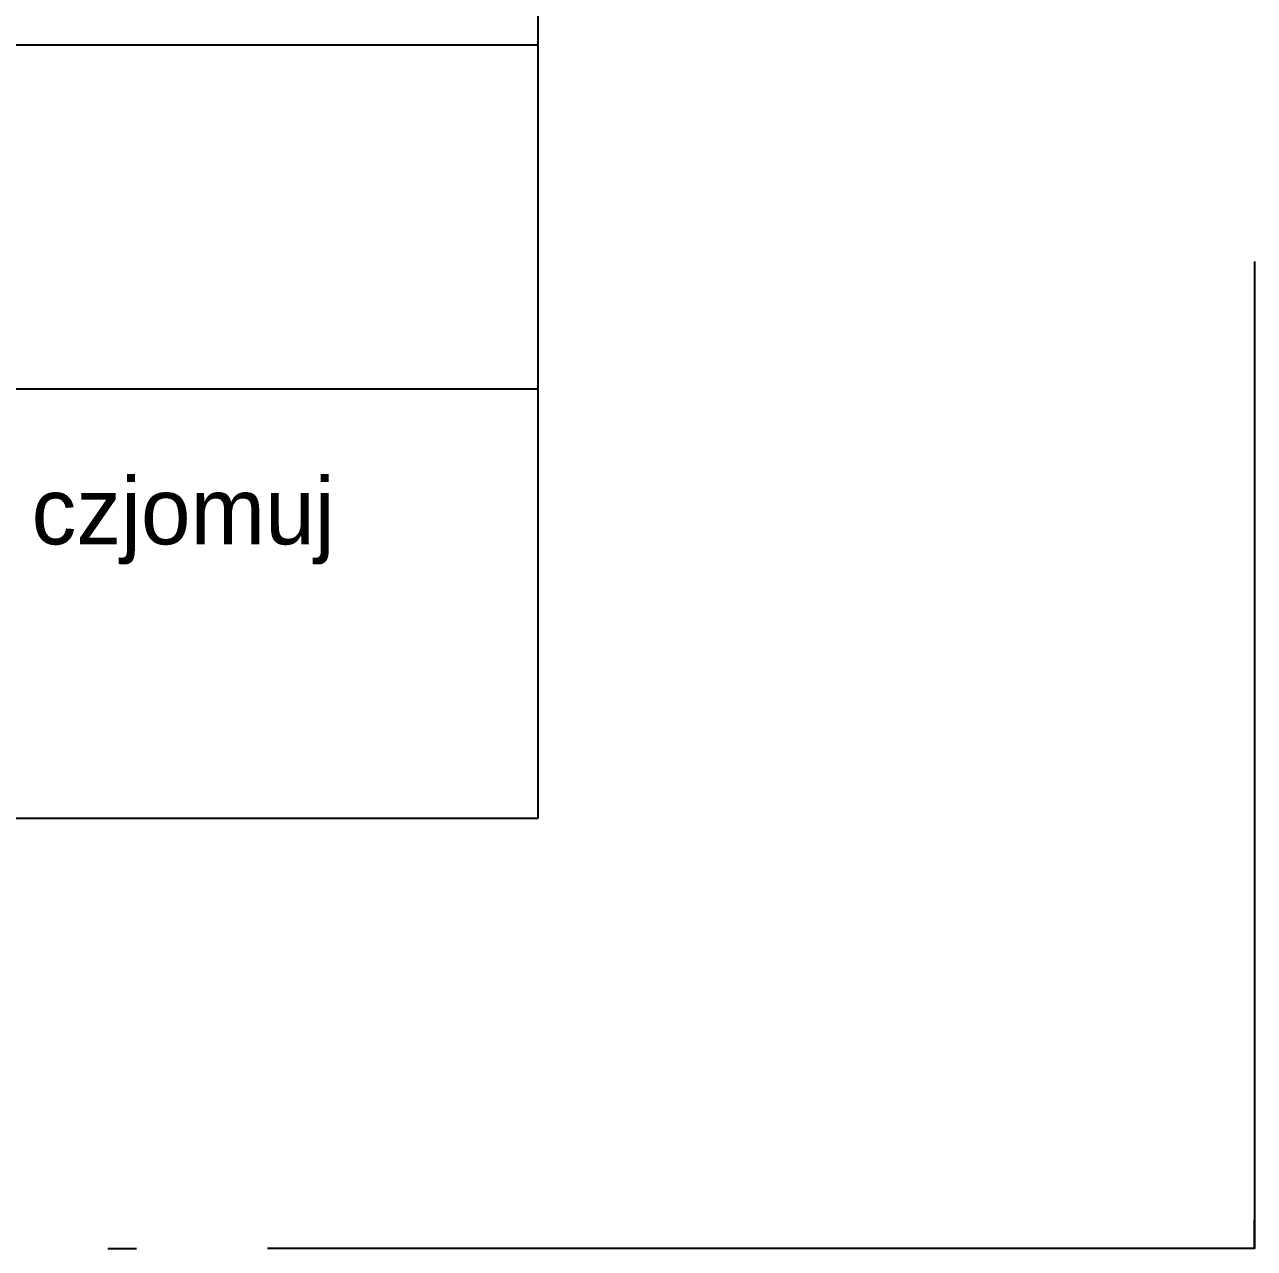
# Model space of a CAD drawing. Extents: x -3.5 to 82.1, y -1.5 to 57.9.
# Drawn here: x 77.809 to 82.1, y -1.5 to 2.769 of the extents above; entities that cross this region are included whole.
import ezdxf
from ezdxf.enums import TextEntityAlignment as Align

# ---------------------------------------------------------------- set-up
doc = ezdxf.new("R2010")
doc.units = 0
doc.header["$MEASUREMENT"] = 0
doc.linetypes.add('DOT', pattern=[0.25, 0, -0.25])
doc.layers.get('0').update_dxf_attribs({"linetype": 'CONTINUOUS'})
doc.layers.add('defpoint', color=7, linetype='CONTINUOUS', plot=False)
doc.layers.add('F1', color=1, linetype='CONTINUOUS')
doc.layers.add('TT-FRAM', color=7, linetype='CONTINUOUS')
doc.styles.add('TIT-RR1', font='THAI4.shx')

msp = doc.modelspace()

# ---------------------------------------------------------------- linework, layer by layer
at = {"color": 2}
msp.add_line((79.6, 2.6968), (71.1101, 2.6968), dxfattribs=at)
at = {"color": 5}
msp.add_line((61.55, 1.4982), (79.6, 1.4982), dxfattribs=at)
at = {"layer": 'defpoint'}
msp.add_lwpolyline([(82.1, 1.9428), (82.1, -1.5), (78.6572, -1.5)], dxfattribs=at)
at = {"layer": 'F1', "linetype": 'DOT', "ltscale": 20}
msp.add_lwpolyline([(82.1, 57.9), (-3.5, 57.9), (-3.5, -1.5), (82.1, -1.5)], close=True, dxfattribs=at)
at = {"layer": 'TT-FRAM', "color": 6}
msp.add_lwpolyline([(0, 0), (0, 56.4), (79.6, 56.4), (79.6, 0)], close=True, dxfattribs=at)

# ---------------------------------------------------------------- texts
at = {"color": 3, "linetype": 'Continuous', "style": 'TIT-RR1'}
msp.add_text('czjomuj', height=0.23333, dxfattribs=at).set_placement((78.3626, 1.0726), align=Align.MIDDLE_CENTER)

doc.saveas('drawing.dxf')
